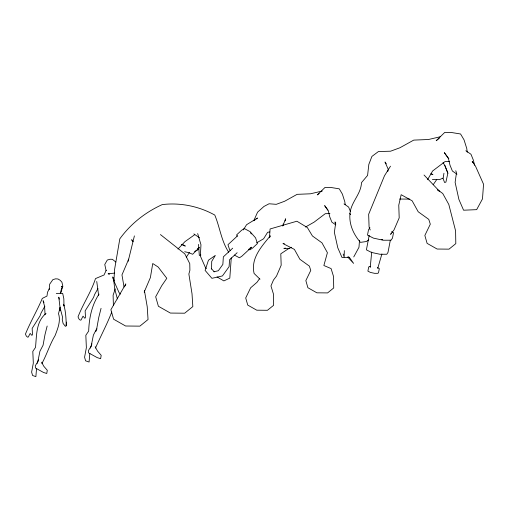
<?xml version="1.0" encoding="UTF-8"?>
<svg xmlns="http://www.w3.org/2000/svg" width="509" height="509" viewBox="0 0 509 509"><rect width="100%" height="100%" fill="white"/><g stroke="black" fill="none" stroke-linecap="round" stroke-linejoin="round"><path stroke-width="0.76" d="M211.572 269.102L211.712 261.378L215.326 255.423L208.461 260.207L205.102 270.387L211.897 278.321L222.446 275.935L229.101 266.652L229.553 259.775L237.149 252.725M344.326 250.593L344.173 257.045L343.149 254.016M36.559 368.459L35.872 376.635L32.57 375.489L31.628 372.085L33.32 363.108L32.805 351.426L35.503 347.431C36.705 335.724 35.872 321.624 46.026 313.455M89.813 353.354L89.081 362.026L85.582 360.817L84.583 357.203L86.371 347.672L85.83 335.285L88.687 331.047C89.1 318.1 91.805 305.063 99.051 294.113M144.321 292.637L144.441 290.378M231.264 257.872L229.801 278.111L223.877 280.911L217.019 276.934M113.399 305.559L113.106 295.195L115.238 288.877M56.289 293.388L62.683 293.349L63.841 298.828L63.988 306.024L63.574 304.229C65.82 311.164 66.068 318.717 66.259 325.906L65.375 326.352L63.071 323.4L62.232 319.219L62.556 317.145L60.075 307.856L58.796 297.167L59.292 299.19M269.471 237.767L270.082 228.967L296.9 221.218L307.347 227.536L312.443 235.985L321.955 242.825L327.408 252.687L323.87 265.513L331.085 268.574L333.516 276.444L333.713 287.954L327.586 292.917L316.884 292.815L307.881 287.712L305.845 280.593L310.764 270.438L309.377 266.112L299.871 259.272L294.412 249.41L282.953 243.544L284.436 243.773M359.5 240.273L358.985 247.266L353.749 256.937M61.818 288.679L61.634 290.83L60.444 293.617M66.164 325.505L66.475 322.102M49.163 289.634L49.685 284.187L52.891 279.619L55.627 278.824L58.013 278.996L60.253 280.351L61.926 282.202L62.881 286.427L61.576 286.516L62.2 286.446L60.272 293.305M370.215 267.505L371.71 252.038M369.197 235.317L366.404 249.849L371.532 252.451L379.975 254.271L386.795 254.246L387.998 252.388L390.346 240.153M134.395 235.883L128.243 260.945M443.04 162.619L444.834 165.482L447.869 173.168L445.916 182.107L444.599 182.489L443.078 178.646L443.95 173.264M387.756 171.603L388.259 169.37L385.008 162.008L386.28 163.834M285.142 220.938L285.638 218.787L282.756 226.028M47.159 326.027L44.983 334.661L43.068 345.248L39.931 351.242L37.838 361.67L35.299 365.736L35.439 368.001L43.589 372.505L46.764 373.485L47.286 370.298L43.825 366.295L41.598 362.211M101.056 308.339L98.746 317.501L96.716 328.731L93.389 335.087L91.168 346.152L88.477 350.466L88.623 352.864L97.27 357.649L100.642 358.686L101.189 355.307L97.524 351.064L95.151 346.731M125.309 285.912L125.825 283.863L110.886 309.714L113.602 319.207L125.608 326.008L139.873 326.142L148.043 319.525L147.222 306.736L144.537 291.224M128.211 261.066L128.701 259.138L121.963 274.924L124.056 287.051M60.177 307.188L58.516 313.633C60.953 321.122 57.733 328.649 55.093 335.596C49.755 344.491 46.892 354.423 41.878 363.502M377.735 268.389L381.89 254.016M269.865 237.143L270.304 235.788C261.575 246.56 250.587 258.286 254.08 273.422L259.984 279.206M37.176 363.432L38.429 359.831M59.305 309.332L59.782 307.964M90.43 348.118L91.932 343.817M111.757 312.036C107.017 324.367 100.744 335.965 95.457 348.092M144.251 291.937L150.378 277.609L152.745 263.522L158.184 267.04L166.799 278.308L161.684 285.778L155.678 296.772L158.394 306.259L170.4 313.067L184.665 313.2L192.835 306.583L192.02 293.788L188.871 274.001L189.902 270.241L189.762 263.649L184.831 253.889L160.424 234.566M95.73 331.639L96.952 328.839M106.254 270.203L104.021 274.994L95.488 278.595C91.181 292.071 83.012 303.835 78.023 316.878L78.895 318.888L80.174 320.097L81.007 320.066L83.018 316.178L84.888 318.29L85.493 317.406L85.149 310.859L93.529 297.517L94.591 294.533L97.938 288.578M49.29 288.762L47.515 292.236L46.968 296.079L42.292 298.408C37.189 310.547 30.368 321.968 25.45 334.076L26.271 335.965L27.473 337.111L28.262 337.079L30.152 333.42L31.914 335.406L32.487 334.572L32.162 328.4L40.065 315.828L41.064 313.01L44.887 306.208M427.56 179.696L432.625 170.979L444.993 161.607L449.555 161.48M61.265 289.875L62.378 288.043L62.359 286.465L61.576 286.516M243.334 229.909L246.572 224.711L257.522 218.024L256.262 218.953M390.498 166.182L384.499 175.745L368.656 214.289L369.082 226.982L370.221 229.96M369.909 227.612L368.516 229.756L367.492 235.113L373.421 238.123L383.201 240.235L391.103 240.203L392.496 238.053L393.521 232.702L391.542 231.697M391.415 233.122L390.613 234.356L394.017 229.915L399.196 217.884L398.763 205.184L401.162 194.699L412.144 200.813L418.207 211.769L428.769 219.366L430.309 224.17L424.85 235.457L427.108 243.366L437.116 249.035L449.002 249.149L455.809 243.633L455.593 230.851L448.804 204.453L442.741 193.496L437.772 189.921M186.319 257.115L189.443 252.553M433.178 184.742L436.747 179.531M259.717 278.442L257.02 282.272L250.632 287.814L245.713 297.969L247.749 305.088L256.752 310.191L267.454 310.293L273.581 305.33L273.384 293.82L270.953 285.956L273.46 280.058L276.521 276.063L281.178 265.227L280.79 253.806L289.366 248.137M177.978 249.047L184.945 241.648L194.483 234.853M198.79 248.748L197.307 250.243L194.521 251.459M237.671 235.712L227.956 244.727L229.597 249.664L230.545 250.746M232.702 248.163L223.356 256.841L222.859 264.406L218.323 270.737L213.882 271.793M319.188 193.445L317.33 194.89L325.079 187.382L330.939 187.484L339.261 188.833L342.392 194.12L344.822 201.831L345.204 204.593M439.248 138.333L436.194 140.713L444.802 132.365L451.318 132.486L460.562 133.982L464.043 139.86L466.74 148.424L467.268 152.261M197.454 248.869L199.312 247.501L192.644 254.277L188.731 252.636L184.659 251.739M255.003 219.875L253.737 220.798L257.592 212.158L263.974 206.444L269.076 203.772L276.279 204.332L284.646 201.252L297.11 194.343L310.407 193.802L322.28 191.034M368.79 239.828L366.295 241.552L360.442 242.36C353.303 234.102 348.71 223.833 350.046 212.743C351.509 201.577 361.078 193.974 361.485 182.642L367.587 175.408L368.834 164.388L371.926 156.409L378.422 151.555L390.581 151.205L399.877 147.782L413.728 140.109L428.502 139.504L440.228 136.768M249.747 248.379L251.573 247.202L241.858 256.212L239.427 257.789L234.35 255.073M291.453 247.259L289.436 248.386L283.863 248.557L285.294 248.017M256.644 242.844L263.598 238.778L267.639 232.289L269.815 231.958M305.483 227.033L314.123 222.134L325.251 213.697L329.94 213.564M442.932 178.144L439.445 179.664L432.383 179.391M200.896 254.996L199.312 255.454L198.535 244.384M59.445 310.286L60.584 310.089M114.519 273.091L108.073 273.823L109.53 274.186M347.863 257.185L353.596 263.382L349.416 257.395L341.972 257.439L337.772 247.749L334.362 232.378L335.577 223.775L334.947 221.899L335.806 223.082M370.577 266.398L369.222 266.398L368.631 267.32L367.892 271.144L370.431 272.43L374.611 273.333L377.99 273.32L378.581 272.404L379.32 268.574L377.417 267.613M399.597 199.051L409.72 199.102M381.228 239.402L382.762 239.733M430.792 173.811L432.917 174.67L431.6 173.874M181.325 244.466L185.295 246.076L182.636 244.466M248.513 249.168L249.811 249.862L252.598 248.055L257.459 243.544L255.575 237.875L250.116 231.665L244.288 228.547L241.495 230.354L236.64 234.859L237.111 236.278M348.022 256.644L349.416 257.395M465.862 150.728L470.971 154.265L473.383 160.17L474.547 165.234M456.961 174.186L452.386 171.024L449.975 165.113L448.48 158.598L444.325 152.63L448.836 158.713M344.033 203.905L348.633 207.087L350.529 211.738M335.787 224.851L331.906 222.166L329.737 216.853L328.388 210.987L324.647 205.617L327.961 210.083M193.872 233.905L199.471 237.773M437.263 189.692L439.801 191.594L424.035 175.02M115.823 262.02L112.374 259.304L110.052 259.253L107.291 260.054L104.771 264.464L106.101 270.654M211.28 268.491L214.251 271.838M250.511 232.887L251.459 233.968M206.38 268.606L205.432 267.518L200.349 256.027L200.966 244.765L197.677 233.567M120.423 294.126L119.004 292.497L113.921 281.006L114.538 269.738L119.819 238.823C130.743 223.814 145.377 212.215 162.269 204.593C180.275 202.404 198.917 206.247 214.779 215.052C219.907 227.249 221.25 240.935 228.713 252.203M349.747 213.411L350.599 214.664M132.932 241.705L131.71 239.714L132.944 241.718M472.88 162.638L472.212 161.289L475.508 166.176L483.55 184.233L482.481 198.904L476.659 209.651L463.578 210.211L458.908 199.445L455.122 182.362L456.465 172.806L455.771 170.725M112.33 276.96L113.87 280.612M43.959 302.76L43.087 300.698L44.595 306.373L45.053 314.626M444.834 165.482L447.869 173.168M117.394 298.917L114.76 289.061L113.399 277.723L114.105 280.586M96.742 281.464L98.651 295.481M283.144 224.03L283.258 225.385"/></g></svg>
